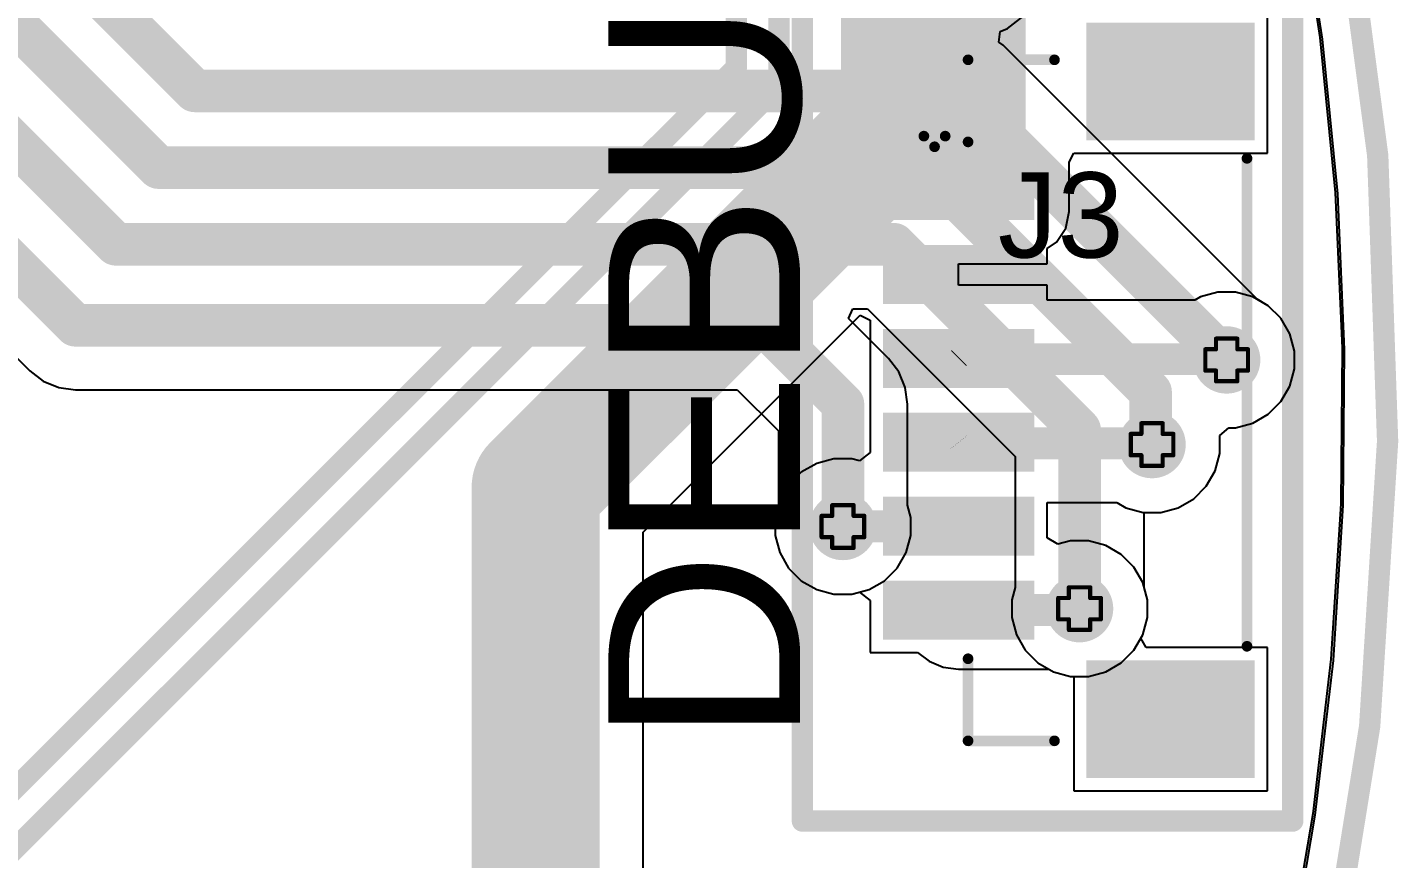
# Model space of a CAD drawing. Header units: millimetres. Extents: x -2.4 to 8.6, y -1 to 5.2.
# Drawn here: x 1.641 to 2.285, y 0.612 to 1.002 of the extents above; entities that cross this region are included whole.
import ezdxf

# ---------------------------------------------------------------- set-up
doc = ezdxf.new("R2010")
doc.units = ezdxf.units.MM
doc.header["$MEASUREMENT"] = 0
for name, color, linetype in [('BottomLayer', 5, 'Continuous'), ('BottomSolder', 6, 'Continuous'), ('DrillDrawing', 1, 'Continuous'), ('Mechanical2', 216, 'Continuous'), ('TopLayer', 1, 'Continuous'), ('TopOverlay', 2, 'Continuous'), ('TopPaste', 8, 'Continuous'), ('TopSolder', 216, 'Continuous'), ('ViaHoleLayer', 16, 'Continuous')]:
    doc.layers.add(name, color=color, linetype=linetype)
doc.styles.add('Arial', font='', dxfattribs={"height": 0.2})
doc.styles.get('Arial').set_extended_font_data('Arial')

# ---------------------------------------------------------------- blocks, each defined once
blk = doc.blocks.new('V________T______28')
at = {"layer": 'TopLayer'}
for points in [[(-0.17323, 0.08514), (-0.12598, 0.08514), (-0.12598, 0.01427), (-0.17323, 0.01427)], [(0.12598, 0.08514), (0.17323, 0.08514), (0.17323, 0.01427), (0.12598, 0.01427)], [(-0.10827, -0.01821), (-0.08858, -0.01821), (-0.08858, -0.0812), (-0.10827, -0.0812)], [(-0.0689, -0.01821), (-0.04921, -0.01821), (-0.04921, -0.0812), (-0.0689, -0.0812)], [(-0.02953, -0.01821), (-0.00984, -0.01821), (-0.00984, -0.0812), (-0.02953, -0.0812)], [(0.00984, -0.01821), (0.02953, -0.01821), (0.02953, -0.0812), (0.00984, -0.0812)], [(0.04921, -0.01821), (0.0689, -0.01821), (0.0689, -0.0812), (0.04921, -0.0812)], [(0.08858, -0.01821), (0.10827, -0.01821), (0.10827, -0.0812), (0.08858, -0.0812)]]:
    blk.add_hatch(color=1, dxfattribs=at).paths.add_polyline_path(points)
at = {"layer": 'TopPaste'}
for points in [[(-0.17323, 0.08514), (-0.12598, 0.08514), (-0.12598, 0.01427), (-0.17323, 0.01427)], [(0.12598, 0.08514), (0.17323, 0.08514), (0.17323, 0.01427), (0.12598, 0.01427)], [(-0.10827, -0.01821), (-0.08858, -0.01821), (-0.08858, -0.0812), (-0.10827, -0.0812)], [(-0.0689, -0.01821), (-0.04921, -0.01821), (-0.04921, -0.0812), (-0.0689, -0.0812)], [(-0.02953, -0.01821), (-0.00984, -0.01821), (-0.00984, -0.0812), (-0.02953, -0.0812)], [(0.00984, -0.01821), (0.02953, -0.01821), (0.02953, -0.0812), (0.00984, -0.0812)], [(0.04921, -0.01821), (0.0689, -0.01821), (0.0689, -0.0812), (0.04921, -0.0812)], [(0.08858, -0.01821), (0.10827, -0.01821), (0.10827, -0.0812), (0.08858, -0.0812)]]:
    blk.add_hatch(color=8, dxfattribs=at).paths.add_polyline_path(points)
at = {"layer": 'TopSolder'}
for points in [[(-0.17723, 0.08914), (-0.12198, 0.08914), (-0.12198, 0.01027), (-0.17723, 0.01027)], [(0.12198, 0.08914), (0.17723, 0.08914), (0.17723, 0.01027), (0.12198, 0.01027)], [(-0.11227, -0.01421), (-0.08458, -0.01421), (-0.08458, -0.0852), (-0.11227, -0.0852)], [(-0.0729, -0.01421), (-0.04521, -0.01421), (-0.04521, -0.0852), (-0.0729, -0.0852)], [(-0.03353, -0.01421), (-0.00584, -0.01421), (-0.00584, -0.0852), (-0.03353, -0.0852)], [(0.00584, -0.01421), (0.03353, -0.01421), (0.03353, -0.0852), (0.00584, -0.0852)], [(0.04521, -0.01421), (0.0729, -0.01421), (0.0729, -0.0852), (0.04521, -0.0852)], [(0.08458, -0.01421), (0.11227, -0.01421), (0.11227, -0.0852), (0.08458, -0.0852)]]:
    blk.add_hatch(color=216, dxfattribs=at).paths.add_polyline_path(points)
at = {"layer": 'TopOverlay', "const_width": 0.005}
for points in [[(0.11544, 0.08556), (-0.11356, 0.08556)], [(-0.15981, -0.04528), (-0.15981, -0.00474)], [(0.15981, -0.04528), (0.15981, -0.00474)], [(-0.12128, -0.04528), (-0.15981, -0.04528)], [(0.15981, -0.04528), (0.12128, -0.04528)], [(-0.124, -0.066), (-0.124, -0.056)], [(-0.119, -0.061), (-0.124, -0.056)], [(-0.124, -0.066), (-0.119, -0.061)]]:
    blk.add_lwpolyline(points, dxfattribs=at)
at = {"layer": 'TopOverlay', "const_width": 0.0025}
for points in [[(-0.11481, 0.08556, 1), (-0.11231, 0.08556, 1)], [(0.11419, 0.08556, 1), (0.11669, 0.08556, 1)], [(-0.16106, -0.00474, 1), (-0.15856, -0.00474, 1)], [(0.15856, -0.00474, 1), (0.16106, -0.00474, 1)], [(-0.16106, -0.04528, 1), (-0.15856, -0.04528, 1)], [(-0.16106, -0.04528, 1), (-0.15856, -0.04528, 1)], [(-0.12253, -0.04528, 1), (-0.12003, -0.04528, 1)], [(0.12003, -0.04528, 1), (0.12253, -0.04528, 1)], [(0.15856, -0.04528, 1), (0.16106, -0.04528, 1)], [(0.15856, -0.04528, 1), (0.16106, -0.04528, 1)], [(-0.12525, -0.056, 1), (-0.12275, -0.056, 1)], [(-0.12525, -0.056, 1), (-0.12275, -0.056, 1)], [(-0.12525, -0.066, 1), (-0.12275, -0.066, 1)], [(-0.12525, -0.066, 1), (-0.12275, -0.066, 1)], [(-0.12025, -0.061, 1), (-0.11775, -0.061, 1)], [(-0.12025, -0.061, 1), (-0.11775, -0.061, 1)]]:
    blk.add_lwpolyline(points, format="xyb", close=True, dxfattribs=at)

msp = doc.modelspace()

# ---------------------------------------------------------------- hatches: boundary and pattern name
at = {"layer": 'BottomLayer'}
h = msp.add_hatch(color=5, dxfattribs=at)
edge = h.paths.add_edge_path()
edge.add_arc((2.204, 0.84573), 0.01181, 0, 360)
h = msp.add_hatch(color=5, dxfattribs=at)
edge = h.paths.add_edge_path()
edge.add_arc((2.169, 0.806), 0.01181, 0, 360)
h = msp.add_hatch(color=5, dxfattribs=at)
edge = h.paths.add_edge_path()
edge.add_arc((2.024, 0.76756), 0.01181, 0, 360)
h = msp.add_hatch(color=5, dxfattribs=at)
edge = h.paths.add_edge_path()
edge.add_arc((2.135, 0.729), 0.01181, 0, 360)
at = {"layer": 'BottomSolder'}
h = msp.add_hatch(color=6, dxfattribs=at)
edge = h.paths.add_edge_path()
edge.add_arc((2.204, 0.84573), 0.01581, 0, 360)
h = msp.add_hatch(color=6, dxfattribs=at)
edge = h.paths.add_edge_path()
edge.add_arc((2.169, 0.806), 0.01581, 0, 360)
h = msp.add_hatch(color=6, dxfattribs=at)
edge = h.paths.add_edge_path()
edge.add_arc((2.024, 0.76756), 0.01581, 0, 360)
h = msp.add_hatch(color=6, dxfattribs=at)
edge = h.paths.add_edge_path()
edge.add_arc((2.135, 0.729), 0.01581, 0, 360)
at = {"layer": 'TopLayer'}
msp.add_hatch(color=1, dxfattribs=at).paths.add_polyline_path([(2.02307, 0.91535), (2.10978, 0.91535), (2.10978, 1.074), (2.02307, 1.074)])
h = msp.add_hatch(color=1, dxfattribs=at)
edge = h.paths.add_edge_path()
edge.add_arc((2.204, 0.84573), 0.01181, 0, 360)
h = msp.add_hatch(color=1, dxfattribs=at)
edge = h.paths.add_edge_path()
edge.add_arc((2.169, 0.806), 0.01181, 0, 360)
h = msp.add_hatch(color=1, dxfattribs=at)
edge = h.paths.add_edge_path()
edge.add_arc((2.024, 0.76756), 0.01181, 0, 360)
h = msp.add_hatch(color=1, dxfattribs=at)
edge = h.paths.add_edge_path()
edge.add_arc((2.135, 0.729), 0.01181, 0, 360)
at = {"layer": 'TopSolder'}
h = msp.add_hatch(color=216, dxfattribs=at)
edge = h.paths.add_edge_path()
edge.add_arc((2.204, 0.84573), 0.01581, 0, 360)
h = msp.add_hatch(color=216, dxfattribs=at)
edge = h.paths.add_edge_path()
edge.add_arc((2.169, 0.806), 0.01581, 0, 360)
h = msp.add_hatch(color=216, dxfattribs=at)
edge = h.paths.add_edge_path()
edge.add_arc((2.024, 0.76756), 0.01581, 0, 360)
h = msp.add_hatch(color=216, dxfattribs=at)
edge = h.paths.add_edge_path()
edge.add_arc((2.135, 0.729), 0.01581, 0, 360)
at = {"layer": 'ViaHoleLayer'}
h = msp.add_hatch(color=16, dxfattribs=at)
edge = h.paths.add_edge_path()
edge.add_arc((2.204, 0.84573), 0.00591, 0, 360)
h = msp.add_hatch(color=16, dxfattribs=at)
edge = h.paths.add_edge_path()
edge.add_arc((2.169, 0.806), 0.00591, 0, 360)
h = msp.add_hatch(color=16, dxfattribs=at)
edge = h.paths.add_edge_path()
edge.add_arc((2.024, 0.76756), 0.00591, 0, 360)
h = msp.add_hatch(color=16, dxfattribs=at)
edge = h.paths.add_edge_path()
edge.add_arc((2.135, 0.729), 0.00591, 0, 360)

# ---------------------------------------------------------------- linework, layer by layer
at = {"layer": 'BottomLayer'}
for p, q in [((1.28666, 1.19655), (1.6426, 0.8406)), ((2.23663, 1.06923), (2.24773, 0.997)), ((2.10122, 1.00133), (2.11166, 1.00934)), ((2.09711, 0.99494), (2.09777, 0.9999)), ((2.09777, 0.9999), (2.10122, 1.00133)), ((2.24773, 0.997), (2.25493, 0.92427)), ((2.09912, 0.9934), (2.09711, 0.99494)), ((2.21834, 0.87418), (2.09912, 0.9934)), ((2.25493, 0.92427), (2.2582, 0.85126)), ((2.02667, 0.86512), (2.02858, 0.86974)), ((2.02858, 0.86974), (2.03547, 0.86974)), ((2.03547, 0.86974), (2.10474, 0.80047)), ((2.22353, 0.87118), (2.21834, 0.87418)), ((2.22946, 0.86526), (2.22353, 0.87118)), ((2.0454, 0.8464), (2.02667, 0.86512)), ((2.23364, 0.85801), (2.22946, 0.86526)), ((2.23581, 0.84992), (2.23364, 0.85801)), ((2.23581, 0.84154), (2.23581, 0.84992)), ((2.2582, 0.85126), (2.25753, 0.77818)), ((2.05021, 0.84013), (2.0454, 0.8464)), ((1.6426, 0.8406), (1.64887, 0.83579)), ((2.05323, 0.83283), (2.05021, 0.84013)), ((2.23364, 0.83345), (2.23581, 0.84154)), ((1.64887, 0.83579), (1.65617, 0.83277)), ((1.65617, 0.83277), (1.664, 0.83174)), ((1.664, 0.83174), (1.97447, 0.83174)), ((1.97447, 0.83174), (1.99374, 0.81247)), ((2.05426, 0.825), (2.05323, 0.83283)), ((2.22946, 0.8262), (2.23364, 0.83345)), ((2.05426, 0.77754), (2.05426, 0.825)), ((2.22353, 0.82027), (2.22946, 0.8262)), ((2.21628, 0.81609), (2.22353, 0.82027)), ((1.99374, 0.81247), (1.99374, 0.77754)), ((2.20081, 0.81019), (2.20499, 0.81392)), ((2.20499, 0.81392), (2.20819, 0.81392)), ((2.20819, 0.81392), (2.21628, 0.81609)), ((2.20081, 0.80939), (2.20081, 0.81019)), ((2.20081, 0.80181), (2.20081, 0.80939)), ((2.10474, 0.80047), (2.10474, 0.73898)), ((2.19864, 0.79372), (2.20081, 0.80181)), ((2.19446, 0.78647), (2.19864, 0.79372)), ((2.18853, 0.78054), (2.19446, 0.78647)), ((2.18128, 0.77636), (2.18853, 0.78054)), ((1.99374, 0.77754), (1.99219, 0.77175)), ((2.05581, 0.77175), (2.05426, 0.77754)), ((2.16526, 0.73898), (2.16526, 0.77419)), ((2.16526, 0.77419), (2.17319, 0.77419)), ((2.17319, 0.77419), (2.18128, 0.77636)), ((2.25753, 0.77818), (2.25293, 0.70524)), ((1.99219, 0.77175), (1.99219, 0.76337)), ((2.05581, 0.76337), (2.05581, 0.77175)), ((1.99219, 0.76337), (1.99436, 0.75528)), ((2.05364, 0.75528), (2.05581, 0.76337)), ((1.99436, 0.75528), (1.99854, 0.74803)), ((2.04946, 0.74803), (2.05364, 0.75528)), ((1.99854, 0.74803), (2.00447, 0.7421)), ((2.04353, 0.7421), (2.04946, 0.74803)), ((2.00447, 0.7421), (2.01172, 0.73792)), ((2.03628, 0.73792), (2.04353, 0.7421)), ((2.01172, 0.73792), (2.01981, 0.73575)), ((2.01981, 0.73575), (2.02819, 0.73575)), ((2.02819, 0.73575), (2.03628, 0.73792)), ((2.10474, 0.73898), (2.10319, 0.73319)), ((2.16681, 0.73319), (2.16526, 0.73898)), ((2.10319, 0.73319), (2.10319, 0.72481)), ((2.16681, 0.72481), (2.16681, 0.73319)), ((2.10319, 0.72481), (2.10536, 0.71672)), ((2.16464, 0.71672), (2.16681, 0.72481)), ((2.10536, 0.71672), (2.10954, 0.70947)), ((2.16046, 0.70947), (2.16464, 0.71672)), ((2.10954, 0.70947), (2.11547, 0.70354)), ((2.15453, 0.70354), (2.16046, 0.70947)), ((2.11547, 0.70354), (2.12272, 0.69936)), ((2.14728, 0.69936), (2.15453, 0.70354)), ((2.25293, 0.70524), (2.24442, 0.63266)), ((2.12272, 0.69936), (2.13081, 0.69719)), ((2.13081, 0.69719), (2.13919, 0.69719)), ((2.13919, 0.69719), (2.14728, 0.69936)), ((2.24442, 0.63266), (2.232, 0.56064))]:
    msp.add_line(p, q, dxfattribs=at)
at = {"layer": 'BottomLayer', "const_width": 0.02}
for points in [[(1.334, 1.358), (1.72, 0.972)], [(1.298, 1.341), (1.703, 0.936)], [(1.262, 1.321), (1.683, 0.9)], [(1.301, 1.225), (1.664, 0.862)], [(1.72, 0.972), (2.07773, 0.972)], [(2.07773, 0.972), (2.20357, 0.84616)], [(1.703, 0.936), (2.063, 0.936)], [(2.063, 0.936), (2.16831, 0.83069)], [(1.683, 0.9), (2.048, 0.9)], [(2.048, 0.9), (2.135, 0.813)], [(1.664, 0.862), (1.987, 0.862)], [(1.987, 0.862), (2.024, 0.825)], [(2.16831, 0.80669), (2.16831, 0.83069)], [(2.024, 0.76756), (2.024, 0.825)], [(2.135, 0.729), (2.135, 0.813)], [(2.16831, 0.80669), (2.169, 0.806)]]:
    msp.add_lwpolyline(points, dxfattribs=at)
at = {"layer": 'BottomLayer', "const_width": 0.01}
for points in [[(1.715, 0.972, 1), (1.725, 0.972, 1)], [(1.715, 0.972, 1), (1.725, 0.972, 1)], [(2.07273, 0.972, 1), (2.08273, 0.972, 1)], [(2.07273, 0.972, 1), (2.08273, 0.972, 1)], [(1.698, 0.936, 1), (1.708, 0.936, 1)], [(1.698, 0.936, 1), (1.708, 0.936, 1)], [(2.058, 0.936, 1), (2.068, 0.936, 1)], [(2.058, 0.936, 1), (2.068, 0.936, 1)], [(1.678, 0.9, 1), (1.688, 0.9, 1)], [(1.678, 0.9, 1), (1.688, 0.9, 1)], [(2.043, 0.9, 1), (2.053, 0.9, 1)], [(2.043, 0.9, 1), (2.053, 0.9, 1)], [(1.659, 0.862, 1), (1.669, 0.862, 1)], [(1.659, 0.862, 1), (1.669, 0.862, 1)], [(1.982, 0.862, 1), (1.992, 0.862, 1)], [(1.982, 0.862, 1), (1.992, 0.862, 1)], [(2.19857, 0.84616, 1), (2.20857, 0.84616, 1)], [(2.16331, 0.83069, 1), (2.17331, 0.83069, 1)], [(2.16331, 0.83069, 1), (2.17331, 0.83069, 1)], [(2.019, 0.825, 1), (2.029, 0.825, 1)], [(2.019, 0.825, 1), (2.029, 0.825, 1)], [(2.13, 0.813, 1), (2.14, 0.813, 1)], [(2.13, 0.813, 1), (2.14, 0.813, 1)], [(2.16331, 0.80669, 1), (2.17331, 0.80669, 1)], [(2.16331, 0.80669, 1), (2.17331, 0.80669, 1)], [(2.164, 0.806, 1), (2.174, 0.806, 1)], [(2.019, 0.76756, 1), (2.029, 0.76756, 1)], [(2.13, 0.729, 1), (2.14, 0.729, 1)]]:
    msp.add_lwpolyline(points, format="xyb", close=True, dxfattribs=at)
at = {"layer": 'DrillDrawing', "const_width": 0.002}
for points in [[(2.199, 0.85073), (2.199, 0.85573)], [(2.199, 0.85573), (2.209, 0.85573)], [(2.209, 0.85073), (2.209, 0.85573)], [(2.194, 0.84073), (2.194, 0.85073)], [(2.194, 0.85073), (2.199, 0.85073)], [(2.209, 0.85073), (2.214, 0.85073)], [(2.214, 0.84073), (2.214, 0.85073)], [(2.194, 0.84073), (2.199, 0.84073)], [(2.199, 0.83573), (2.199, 0.84073)], [(2.199, 0.83573), (2.209, 0.83573)], [(2.209, 0.84073), (2.214, 0.84073)], [(2.209, 0.83573), (2.209, 0.84073)], [(2.164, 0.811), (2.164, 0.816)], [(2.164, 0.816), (2.174, 0.816)], [(2.174, 0.811), (2.174, 0.816)], [(2.159, 0.801), (2.159, 0.811)], [(2.159, 0.811), (2.164, 0.811)], [(2.174, 0.811), (2.179, 0.811)], [(2.179, 0.801), (2.179, 0.811)], [(2.159, 0.801), (2.164, 0.801)], [(2.164, 0.796), (2.164, 0.801)], [(2.174, 0.801), (2.179, 0.801)], [(2.174, 0.796), (2.174, 0.801)], [(2.164, 0.796), (2.174, 0.796)], [(2.019, 0.77256), (2.019, 0.77756)], [(2.019, 0.77756), (2.029, 0.77756)], [(2.029, 0.77256), (2.029, 0.77756)], [(2.014, 0.76256), (2.014, 0.77256)], [(2.014, 0.77256), (2.019, 0.77256)], [(2.029, 0.77256), (2.034, 0.77256)], [(2.034, 0.76256), (2.034, 0.77256)], [(2.014, 0.76256), (2.019, 0.76256)], [(2.019, 0.75756), (2.019, 0.76256)], [(2.029, 0.76256), (2.034, 0.76256)], [(2.029, 0.75756), (2.029, 0.76256)], [(2.019, 0.75756), (2.029, 0.75756)], [(2.13, 0.734), (2.13, 0.739)], [(2.13, 0.739), (2.14, 0.739)], [(2.14, 0.734), (2.14, 0.739)], [(2.125, 0.724), (2.125, 0.734)], [(2.125, 0.734), (2.13, 0.734)], [(2.14, 0.734), (2.145, 0.734)], [(2.145, 0.724), (2.145, 0.734)], [(2.125, 0.724), (2.13, 0.724)], [(2.13, 0.719), (2.13, 0.724)], [(2.14, 0.724), (2.145, 0.724)], [(2.14, 0.719), (2.14, 0.724)], [(2.13, 0.719), (2.14, 0.719)]]:
    msp.add_lwpolyline(points, dxfattribs=at)
at = {"layer": 'DrillDrawing', "const_width": 0.001}
for points in [[(2.1985, 0.85573, 1), (2.1995, 0.85573, 1)], [(2.1985, 0.85573, 1), (2.1995, 0.85573, 1)], [(2.2085, 0.85573, 1), (2.2095, 0.85573, 1)], [(2.2085, 0.85573, 1), (2.2095, 0.85573, 1)], [(2.1935, 0.85073, 1), (2.1945, 0.85073, 1)], [(2.1935, 0.85073, 1), (2.1945, 0.85073, 1)], [(2.1985, 0.85073, 1), (2.1995, 0.85073, 1)], [(2.1985, 0.85073, 1), (2.1995, 0.85073, 1)], [(2.2085, 0.85073, 1), (2.2095, 0.85073, 1)], [(2.2085, 0.85073, 1), (2.2095, 0.85073, 1)], [(2.2135, 0.85073, 1), (2.2145, 0.85073, 1)], [(2.2135, 0.85073, 1), (2.2145, 0.85073, 1)], [(2.1935, 0.84073, 1), (2.1945, 0.84073, 1)], [(2.1935, 0.84073, 1), (2.1945, 0.84073, 1)], [(2.1985, 0.84073, 1), (2.1995, 0.84073, 1)], [(2.1985, 0.84073, 1), (2.1995, 0.84073, 1)], [(2.1985, 0.83573, 1), (2.1995, 0.83573, 1)], [(2.1985, 0.83573, 1), (2.1995, 0.83573, 1)], [(2.2085, 0.84073, 1), (2.2095, 0.84073, 1)], [(2.2085, 0.84073, 1), (2.2095, 0.84073, 1)], [(2.2085, 0.83573, 1), (2.2095, 0.83573, 1)], [(2.2085, 0.83573, 1), (2.2095, 0.83573, 1)], [(2.2135, 0.84073, 1), (2.2145, 0.84073, 1)], [(2.2135, 0.84073, 1), (2.2145, 0.84073, 1)], [(2.1635, 0.816, 1), (2.1645, 0.816, 1)], [(2.1635, 0.816, 1), (2.1645, 0.816, 1)], [(2.1735, 0.816, 1), (2.1745, 0.816, 1)], [(2.1735, 0.816, 1), (2.1745, 0.816, 1)], [(2.1585, 0.811, 1), (2.1595, 0.811, 1)], [(2.1585, 0.811, 1), (2.1595, 0.811, 1)], [(2.1635, 0.811, 1), (2.1645, 0.811, 1)], [(2.1635, 0.811, 1), (2.1645, 0.811, 1)], [(2.1735, 0.811, 1), (2.1745, 0.811, 1)], [(2.1735, 0.811, 1), (2.1745, 0.811, 1)], [(2.1785, 0.811, 1), (2.1795, 0.811, 1)], [(2.1785, 0.811, 1), (2.1795, 0.811, 1)], [(2.1585, 0.801, 1), (2.1595, 0.801, 1)], [(2.1585, 0.801, 1), (2.1595, 0.801, 1)], [(2.1635, 0.801, 1), (2.1645, 0.801, 1)], [(2.1635, 0.801, 1), (2.1645, 0.801, 1)], [(2.1735, 0.801, 1), (2.1745, 0.801, 1)], [(2.1735, 0.801, 1), (2.1745, 0.801, 1)], [(2.1785, 0.801, 1), (2.1795, 0.801, 1)], [(2.1785, 0.801, 1), (2.1795, 0.801, 1)], [(2.1635, 0.796, 1), (2.1645, 0.796, 1)], [(2.1635, 0.796, 1), (2.1645, 0.796, 1)], [(2.1735, 0.796, 1), (2.1745, 0.796, 1)], [(2.1735, 0.796, 1), (2.1745, 0.796, 1)], [(2.0185, 0.77756, 1), (2.0195, 0.77756, 1)], [(2.0185, 0.77756, 1), (2.0195, 0.77756, 1)], [(2.0285, 0.77756, 1), (2.0295, 0.77756, 1)], [(2.0285, 0.77756, 1), (2.0295, 0.77756, 1)], [(2.0135, 0.77256, 1), (2.0145, 0.77256, 1)], [(2.0135, 0.77256, 1), (2.0145, 0.77256, 1)], [(2.0185, 0.77256, 1), (2.0195, 0.77256, 1)], [(2.0185, 0.77256, 1), (2.0195, 0.77256, 1)], [(2.0285, 0.77256, 1), (2.0295, 0.77256, 1)], [(2.0285, 0.77256, 1), (2.0295, 0.77256, 1)], [(2.0335, 0.77256, 1), (2.0345, 0.77256, 1)], [(2.0335, 0.77256, 1), (2.0345, 0.77256, 1)], [(2.0135, 0.76256, 1), (2.0145, 0.76256, 1)], [(2.0135, 0.76256, 1), (2.0145, 0.76256, 1)], [(2.0185, 0.76256, 1), (2.0195, 0.76256, 1)], [(2.0185, 0.76256, 1), (2.0195, 0.76256, 1)], [(2.0285, 0.76256, 1), (2.0295, 0.76256, 1)], [(2.0285, 0.76256, 1), (2.0295, 0.76256, 1)], [(2.0335, 0.76256, 1), (2.0345, 0.76256, 1)], [(2.0335, 0.76256, 1), (2.0345, 0.76256, 1)], [(2.0185, 0.75756, 1), (2.0195, 0.75756, 1)], [(2.0185, 0.75756, 1), (2.0195, 0.75756, 1)], [(2.0285, 0.75756, 1), (2.0295, 0.75756, 1)], [(2.0285, 0.75756, 1), (2.0295, 0.75756, 1)], [(2.1295, 0.739, 1), (2.1305, 0.739, 1)], [(2.1295, 0.739, 1), (2.1305, 0.739, 1)], [(2.1395, 0.739, 1), (2.1405, 0.739, 1)], [(2.1395, 0.739, 1), (2.1405, 0.739, 1)], [(2.1245, 0.734, 1), (2.1255, 0.734, 1)], [(2.1245, 0.734, 1), (2.1255, 0.734, 1)], [(2.1295, 0.734, 1), (2.1305, 0.734, 1)], [(2.1295, 0.734, 1), (2.1305, 0.734, 1)], [(2.1395, 0.734, 1), (2.1405, 0.734, 1)], [(2.1395, 0.734, 1), (2.1405, 0.734, 1)], [(2.1445, 0.734, 1), (2.1455, 0.734, 1)], [(2.1445, 0.734, 1), (2.1455, 0.734, 1)], [(2.1245, 0.724, 1), (2.1255, 0.724, 1)], [(2.1245, 0.724, 1), (2.1255, 0.724, 1)], [(2.1295, 0.724, 1), (2.1305, 0.724, 1)], [(2.1295, 0.724, 1), (2.1305, 0.724, 1)], [(2.1395, 0.724, 1), (2.1405, 0.724, 1)], [(2.1395, 0.724, 1), (2.1405, 0.724, 1)], [(2.1445, 0.724, 1), (2.1455, 0.724, 1)], [(2.1445, 0.724, 1), (2.1455, 0.724, 1)], [(2.1295, 0.719, 1), (2.1305, 0.719, 1)], [(2.1295, 0.719, 1), (2.1305, 0.719, 1)], [(2.1395, 0.719, 1), (2.1405, 0.719, 1)], [(2.1395, 0.719, 1), (2.1405, 0.719, 1)]]:
    msp.add_lwpolyline(points, format="xyb", close=True, dxfattribs=at)
at = {"layer": 'Mechanical2', "const_width": 0.01}
msp.add_lwpolyline([(1.33424, 2.13536, -6.230382), (0.47179, 2.13624)], format="xyb", dxfattribs=at)
at = {"layer": 'TopLayer'}
for p, q in [((2.23763, 1.06859), (2.24873, 0.99635)), ((2.22312, 0.94276), (2.22312, 1.01)), ((2.24873, 0.99635), (2.25593, 0.92362)), ((2.13017, 0.93862), (2.13226, 0.94276)), ((2.13226, 0.94276), (2.13517, 0.94276)), ((2.13517, 0.94276), (2.22312, 0.94276)), ((2.13017, 0.91535), (2.13017, 0.93862)), ((2.25593, 0.92362), (2.2592, 0.85062)), ((2.12862, 0.90755), (2.13017, 0.91535)), ((2.12419, 0.90094), (2.12862, 0.90755)), ((2.11978, 0.89798), (2.12419, 0.90094)), ((2.11978, 0.89083), (2.11978, 0.89798)), ((2.07828, 0.88083), (2.07828, 0.89083)), ((2.07828, 0.89083), (2.11978, 0.89083)), ((2.11978, 0.88083), (2.07828, 0.88083)), ((2.11978, 0.87383), (2.11978, 0.88083)), ((2.19172, 0.87537), (2.18905, 0.87383)), ((2.19981, 0.87754), (2.19172, 0.87537)), ((2.20819, 0.87754), (2.19981, 0.87754)), ((2.21628, 0.87537), (2.20819, 0.87754)), ((2.22353, 0.87118), (2.21628, 0.87537)), ((2.18905, 0.87383), (2.11978, 0.87383)), ((2.22946, 0.86526), (2.22353, 0.87118)), ((1.93025, 0.7649), (2.0321, 0.86675)), ((2.0321, 0.86675), (2.03678, 0.86436)), ((2.03678, 0.86436), (2.03678, 0.82661)), ((2.23364, 0.85801), (2.22946, 0.86526)), ((2.23581, 0.84992), (2.23364, 0.85801)), ((2.23581, 0.84154), (2.23581, 0.84992)), ((2.2592, 0.85062), (2.25853, 0.77754)), ((2.23364, 0.83345), (2.23581, 0.84154)), ((2.22946, 0.8262), (2.23364, 0.83345)), ((2.03678, 0.82661), (2.03678, 0.80224)), ((2.22353, 0.82027), (2.22946, 0.8262)), ((2.21628, 0.81609), (2.22353, 0.82027)), ((2.20081, 0.81019), (2.20499, 0.81392)), ((2.20499, 0.81392), (2.20819, 0.81392)), ((2.20819, 0.81392), (2.21628, 0.81609)), ((2.20081, 0.80939), (2.20081, 0.81019)), ((2.20081, 0.80181), (2.20081, 0.80939)), ((2.01981, 0.79937), (2.01172, 0.7972)), ((2.02819, 0.79937), (2.01981, 0.79937)), ((2.03178, 0.79841), (2.02819, 0.79937)), ((2.03678, 0.80224), (2.03178, 0.79841)), ((2.19864, 0.79372), (2.20081, 0.80181)), ((2.00447, 0.79301), (1.99854, 0.78709)), ((2.01172, 0.7972), (2.00447, 0.79301)), ((2.19446, 0.78647), (2.19864, 0.79372)), ((1.99854, 0.78709), (1.99436, 0.77984)), ((2.18853, 0.78054), (2.19446, 0.78647)), ((1.99436, 0.77984), (1.99219, 0.77175)), ((2.11978, 0.76221), (2.11978, 0.77881)), ((2.11978, 0.77881), (2.15248, 0.77881)), ((2.15248, 0.77881), (2.15672, 0.77636)), ((2.18128, 0.77636), (2.18853, 0.78054)), ((2.15672, 0.77636), (2.16481, 0.77419)), ((2.16481, 0.77419), (2.17319, 0.77419)), ((2.17319, 0.77419), (2.18128, 0.77636)), ((2.25853, 0.77754), (2.25393, 0.7046)), ((1.99219, 0.77175), (1.99219, 0.76337)), ((1.93025, 0.50797), (1.93025, 0.7649)), ((1.99219, 0.76337), (1.99436, 0.75528)), ((2.12478, 0.75919), (2.11978, 0.76221)), ((2.13081, 0.76081), (2.12478, 0.75919)), ((2.13919, 0.76081), (2.13081, 0.76081)), ((2.14728, 0.75864), (2.13919, 0.76081)), ((1.99436, 0.75528), (1.99854, 0.74803)), ((2.15453, 0.75446), (2.14728, 0.75864)), ((2.16046, 0.74853), (2.15453, 0.75446)), ((1.99854, 0.74803), (2.00447, 0.7421)), ((2.16464, 0.74128), (2.16046, 0.74853)), ((2.00447, 0.7421), (2.01172, 0.73792)), ((2.16681, 0.73319), (2.16464, 0.74128)), ((2.01172, 0.73792), (2.01981, 0.73575)), ((2.01981, 0.73575), (2.02819, 0.73575)), ((2.02819, 0.73575), (2.03178, 0.73671)), ((2.03178, 0.73671), (2.03678, 0.73287)), ((2.03678, 0.73287), (2.03678, 0.7085)), ((2.16681, 0.72481), (2.16681, 0.73319)), ((2.16464, 0.71672), (2.16681, 0.72481)), ((2.16372, 0.71512), (2.16464, 0.71672)), ((2.16622, 0.71079), (2.16372, 0.71512)), ((2.03678, 0.7085), (2.05897, 0.7085)), ((2.05897, 0.7085), (2.06441, 0.70433)), ((2.22312, 0.71079), (2.16622, 0.71079)), ((2.22312, 0.64354), (2.22312, 0.71079)), ((2.06441, 0.70433), (2.0711, 0.70155)), ((2.0711, 0.70155), (2.07828, 0.70061)), ((2.25393, 0.7046), (2.24541, 0.63201)), ((2.07828, 0.70061), (2.12055, 0.70061)), ((2.12055, 0.70061), (2.12272, 0.69936)), ((2.12272, 0.69936), (2.13081, 0.69719)), ((2.13081, 0.69719), (2.13226, 0.69719)), ((2.13226, 0.69719), (2.13226, 0.64354)), ((2.13226, 0.64354), (2.22312, 0.64354)), ((2.24541, 0.63201), (2.233, 0.55999))]:
    msp.add_line(p, q, dxfattribs=at)
for points, const_width in [([(1.994, 0.97472), (1.994, 1.13128)], 0.01), ([(1.974, 0.983), (1.974, 1.123)], 0.01), ([(1.556, 0.565), (1.974, 0.983)], 0.01), ([(1.56428, 0.545), (1.994, 0.97472)], 0.01), ([(1.87982, 0.78579), (2.04678, 0.95276)], 0.06), ([(2.07855, 0.84673), (2.07919, 0.84609)], 0.015), ([(2.07919, 0.84609), (2.20364, 0.84609)], 0.015), ([(2.07828, 0.84646), (2.07855, 0.84673)], 0.01), ([(2.20364, 0.84609), (2.204, 0.84573)], 0.015), ([(1.87982, 0.45832), (1.87982, 0.78579)], 0.06), ([(2.07832, 0.80704), (2.07882, 0.80654)], 0.015), ([(2.07882, 0.80654), (2.16846, 0.80654)], 0.015), ([(2.07828, 0.80709), (2.07832, 0.80704)], 0.01), ([(2.16846, 0.80654), (2.169, 0.806)], 0.015), ([(2.024, 0.76756), (2.02408, 0.76764)], 0.02), ([(2.02408, 0.76764), (2.0782, 0.76764)], 0.015), ([(2.0782, 0.76764), (2.07828, 0.76772)], 0.02), ([(2.07828, 0.76772), (2.07844, 0.76756)], 0.02), ([(2.07828, 0.72835), (2.13101, 0.72835)], 0.015), ([(2.13101, 0.72835), (2.13267, 0.73)], 0.015), ([(2.13267, 0.73), (2.135, 0.73)], 0.015)]:
    msp.add_lwpolyline(points, dxfattribs=dict(at, const_width=const_width))
for points, const_width in [([(1.9715, 0.983, 1), (1.9765, 0.983, 1)], 0.005), ([(1.9715, 0.983, 1), (1.9765, 0.983, 1)], 0.005), ([(1.9915, 0.97472, 1), (1.9965, 0.97472, 1)], 0.005), ([(1.9915, 0.97472, 1), (1.9965, 0.97472, 1)], 0.005), ([(2.03178, 0.95276, 1), (2.06178, 0.95276, 1)], 0.03), ([(2.0748, 0.84673, 1), (2.0823, 0.84673, 1)], 0.0075), ([(2.07544, 0.84609, 1), (2.08294, 0.84609, 1)], 0.0075), ([(2.07544, 0.84609, 1), (2.08294, 0.84609, 1)], 0.0075), ([(2.07578, 0.84646, 1), (2.08078, 0.84646, 1)], 0.005), ([(2.07605, 0.84673, 1), (2.08105, 0.84673, 1)], 0.005), ([(2.19989, 0.84609, 1), (2.20739, 0.84609, 1)], 0.0075), ([(2.19989, 0.84609, 1), (2.20739, 0.84609, 1)], 0.0075), ([(2.20025, 0.84573, 1), (2.20775, 0.84573, 1)], 0.0075), ([(1.86482, 0.78579, 1), (1.89482, 0.78579, 1)], 0.03), ([(1.86482, 0.78579, 1), (1.89482, 0.78579, 1)], 0.03), ([(2.07457, 0.80704, 1), (2.08207, 0.80704, 1)], 0.0075), ([(2.07507, 0.80654, 1), (2.08257, 0.80654, 1)], 0.0075), ([(2.07507, 0.80654, 1), (2.08257, 0.80654, 1)], 0.0075), ([(2.07578, 0.80709, 1), (2.08078, 0.80709, 1)], 0.005), ([(2.07582, 0.80704, 1), (2.08082, 0.80704, 1)], 0.005), ([(2.16471, 0.80654, 1), (2.17221, 0.80654, 1)], 0.0075), ([(2.16471, 0.80654, 1), (2.17221, 0.80654, 1)], 0.0075), ([(2.16525, 0.806, 1), (2.17275, 0.806, 1)], 0.0075), ([(2.019, 0.76756, 1), (2.029, 0.76756, 1)], 0.01), ([(2.01908, 0.76764, 1), (2.02908, 0.76764, 1)], 0.01), ([(2.02033, 0.76764, 1), (2.02783, 0.76764, 1)], 0.0075), ([(2.0732, 0.76764, 1), (2.0832, 0.76764, 1)], 0.01), ([(2.07328, 0.76772, 1), (2.08328, 0.76772, 1)], 0.01), ([(2.07328, 0.76772, 1), (2.08328, 0.76772, 1)], 0.01), ([(2.07344, 0.76756, 1), (2.08344, 0.76756, 1)], 0.01), ([(2.07445, 0.76764, 1), (2.08195, 0.76764, 1)], 0.0075), ([(2.07453, 0.72835, 1), (2.08203, 0.72835, 1)], 0.0075), ([(2.12726, 0.72835, 1), (2.13476, 0.72835, 1)], 0.0075), ([(2.12726, 0.72835, 1), (2.13476, 0.72835, 1)], 0.0075), ([(2.12892, 0.73, 1), (2.13642, 0.73, 1)], 0.0075), ([(2.12892, 0.73, 1), (2.13642, 0.73, 1)], 0.0075), ([(2.13125, 0.73, 1), (2.13875, 0.73, 1)], 0.0075)]:
    msp.add_lwpolyline(points, format="xyb", close=True, dxfattribs=dict(at, const_width=const_width))
at = {"layer": 'TopOverlay', "const_width": 0.01}
for points in [[(2.005, 0.6293), (2.005, 1.023)], [(2.235, 0.6293), (2.235, 1.023)], [(2.005, 0.6293), (2.235, 0.6293)]]:
    msp.add_lwpolyline(points, dxfattribs=at)
at = {"layer": 'TopOverlay', "const_width": 0.005}
for points in [[(2.0025, 0.6293, 1), (2.0075, 0.6293, 1)], [(2.0025, 0.6293, 1), (2.0075, 0.6293, 1)], [(2.2325, 0.6293, 1), (2.2375, 0.6293, 1)], [(2.2325, 0.6293, 1), (2.2375, 0.6293, 1)]]:
    msp.add_lwpolyline(points, format="xyb", close=True, dxfattribs=at)

# ---------------------------------------------------------------- block references
at = {"rotation": 270}
msp.add_blockref('V________T______28', (2.12798, 0.82677), dxfattribs=at)

# ---------------------------------------------------------------- texts
at = {"layer": 'TopOverlay', "style": 'Arial'}
msp.add_text('DEBUG', height=0.09, rotation=90, dxfattribs=at).set_placement((2.00392, 0.66518))
msp.add_text('J3', height=0.04, dxfattribs=at).set_placement((2.09665, 0.89377))

doc.saveas('drawing.dxf')
